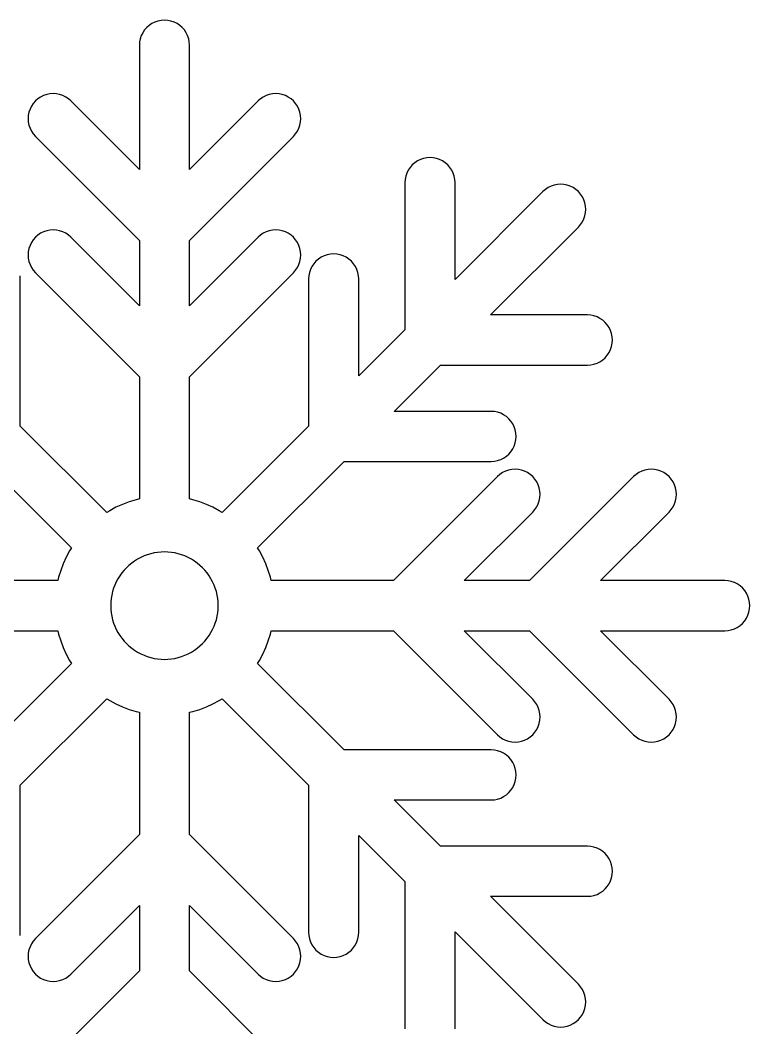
# Model space of a CAD drawing. Extents: x 0 to 210, y 0 to 297.
# Drawn here: x 50.2 to 90.3, y 88.7 to 144 of the extents above; entities that cross this region are included whole.
import ezdxf

# ---------------------------------------------------------------- set-up
doc = ezdxf.new("R2010")
doc.units = 0
doc.layers.add('Layer_1', color=7, linetype='CONTINUOUS')

msp = doc.modelspace()

# ---------------------------------------------------------------- linework, layer by layer
at = {"layer": 'Layer_1', "color": 7}
for p, q in [((57.435498, 143.859895), (57.28584, 143.759895)), ((57.59692, 143.939594), (57.435498, 143.859895)), ((57.767361, 143.997396), (57.59692, 143.939594)), ((57.94389, 144.032496), (57.767361, 143.997396)), ((58.123486, 144.044296), (57.94389, 144.032499)), ((58.303082, 144.032496), (58.123486, 144.044296)), ((58.479611, 143.997396), (58.303082, 144.032496)), ((58.650052, 143.939594), (58.479611, 143.997396)), ((58.811474, 143.859895), (58.650052, 143.939594)), ((58.961132, 143.759895), (58.811474, 143.859895)), ((56.931836, 143.356295), (56.852226, 143.194895)), ((57.031846, 143.505895), (56.931836, 143.356295)), ((57.150509, 143.641297), (57.031846, 143.505895)), ((57.28584, 143.759895), (57.150509, 143.641297)), ((59.096463, 143.641297), (58.961132, 143.759895)), ((59.215126, 143.505895), (59.096463, 143.641297)), ((59.315136, 143.356295), (59.215126, 143.505895)), ((59.394746, 143.194895), (59.315136, 143.356295)), ((56.759256, 142.847897), (56.747496, 142.668296)), ((56.794386, 143.024396), (56.759256, 142.847897)), ((56.852226, 143.194895), (56.794386, 143.024396)), ((59.452586, 143.024396), (59.394746, 143.194895)), ((59.487716, 142.847897), (59.452586, 143.024396)), ((59.499476, 142.668296), (59.487716, 142.847897)), ((56.747496, 142.668296), (56.747496, 135.842196)), ((59.499476, 135.842196), (59.499476, 142.668296)), ((51.831416, 139.996995), (51.654886, 139.961895)), ((52.011016, 140.008795), (51.831416, 139.996998)), ((52.190626, 139.996995), (52.011016, 140.008792)), ((52.367156, 139.961895), (52.190626, 139.996995)), ((64.056346, 139.996995), (63.879816, 139.961895)), ((64.235956, 140.008795), (64.056346, 139.996998)), ((64.415556, 139.996995), (64.235956, 140.008792)), ((64.592086, 139.961895), (64.415556, 139.996995)), ((50.919366, 139.470397), (50.819366, 139.320796)), ((51.038036, 139.605796), (50.919366, 139.470397)), ((51.173366, 139.724397), (51.038036, 139.605796)), ((51.323026, 139.824396), (51.173366, 139.724397)), ((51.484446, 139.903997), (51.323026, 139.824396)), ((51.654886, 139.961895), (51.484446, 139.903997)), ((52.537596, 139.903997), (52.367156, 139.961895)), ((52.699016, 139.824396), (52.537596, 139.903997)), ((52.848676, 139.724397), (52.699016, 139.824396)), ((52.984006, 139.605796), (52.848676, 139.724397)), ((56.747496, 135.842196), (52.984006, 139.605796)), ((63.262966, 139.605796), (59.499476, 135.842196)), ((63.398296, 139.724397), (63.262966, 139.605796)), ((63.547956, 139.824396), (63.398296, 139.724397)), ((63.709376, 139.903997), (63.547956, 139.824396)), ((63.879816, 139.961895), (63.709376, 139.903997)), ((64.762526, 139.903997), (64.592086, 139.961895)), ((64.923946, 139.824396), (64.762526, 139.903997)), ((65.073606, 139.724397), (64.923946, 139.824396)), ((65.208936, 139.605796), (65.073606, 139.724397)), ((65.327606, 139.470397), (65.208936, 139.605796)), ((65.427606, 139.320796), (65.327606, 139.470397)), ((50.681916, 138.988897), (50.646786, 138.812396)), ((50.739756, 139.159295), (50.681916, 138.988897)), ((50.819366, 139.320796), (50.739756, 139.159295)), ((65.507216, 139.159295), (65.427606, 139.320796)), ((65.565056, 138.988897), (65.507216, 139.159295)), ((65.600186, 138.812396), (65.565056, 138.988897)), ((50.646786, 138.812396), (50.635026, 138.632795)), ((50.635026, 138.632795), (50.646786, 138.453197)), ((50.646786, 138.453197), (50.681916, 138.276597)), ((65.565056, 138.276597), (65.600186, 138.453197)), ((65.611946, 138.632795), (65.600186, 138.812396)), ((65.600186, 138.453197), (65.611946, 138.632795)), ((50.681916, 138.276597), (50.739756, 138.106196)), ((50.739756, 138.106196), (50.819366, 137.944796)), ((50.819366, 137.944796), (50.919366, 137.795094)), ((50.919366, 137.795094), (51.038036, 137.659794)), ((65.208936, 137.659794), (65.327606, 137.795094)), ((65.327606, 137.795094), (65.427606, 137.944796)), ((65.427606, 137.944796), (65.507216, 138.106196)), ((65.507216, 138.106196), (65.565056, 138.276597)), ((51.038036, 137.659794), (56.747496, 131.950295)), ((59.499476, 131.950295), (65.208936, 137.659794)), ((71.868386, 136.215996), (71.732986, 136.097296)), ((72.017986, 136.315996), (71.868386, 136.215996)), ((72.179386, 136.395597), (72.017986, 136.315996)), ((72.349886, 136.453495), (72.179386, 136.395597)), ((72.526386, 136.488595), (72.349886, 136.453495)), ((72.705986, 136.500397), (72.526386, 136.4886)), ((72.885586, 136.488595), (72.705986, 136.500392)), ((73.062086, 136.453495), (72.885586, 136.488595)), ((73.232586, 136.395597), (73.062086, 136.453495)), ((73.393986, 136.315996), (73.232586, 136.395597)), ((73.543686, 136.215996), (73.393986, 136.315996)), ((73.678986, 136.097296), (73.543686, 136.215996)), ((71.434686, 135.650897), (71.376886, 135.480497)), ((71.514386, 135.812396), (71.434686, 135.650897)), ((71.614386, 135.961996), (71.514386, 135.812396)), ((71.732986, 136.097296), (71.614386, 135.961996)), ((73.797686, 135.961996), (73.678986, 136.097296)), ((73.897686, 135.812396), (73.797686, 135.961996)), ((73.977286, 135.650897), (73.897686, 135.812396)), ((74.035086, 135.480497), (73.977286, 135.650897)), ((71.341786, 135.303995), (71.329986, 135.124395)), ((71.329986, 135.124395), (71.329986, 127.049997)), ((71.376886, 135.480497), (71.341786, 135.303995)), ((74.070186, 135.303995), (74.035086, 135.480497)), ((74.081986, 135.124395), (74.070186, 135.303995)), ((74.081986, 129.801997), (74.081986, 135.124395)), ((79.702086, 135.019995), (79.525586, 134.984796)), ((79.881686, 135.031696), (79.702086, 135.019984)), ((80.061286, 135.019995), (79.881686, 135.031707)), ((80.237886, 134.984796), (80.061286, 135.019995)), ((78.908786, 134.628697), (74.081986, 129.801997)), ((79.044086, 134.747396), (78.908786, 134.628697)), ((79.193686, 134.847396), (79.044086, 134.747396)), ((79.355186, 134.926997), (79.193686, 134.847396)), ((79.525586, 134.984796), (79.355186, 134.926997)), ((80.408286, 134.926997), (80.237886, 134.984796)), ((80.569686, 134.847396), (80.408286, 134.926997)), ((80.719386, 134.747396), (80.569686, 134.847396)), ((80.854686, 134.628697), (80.719386, 134.747396)), ((80.973386, 134.493396), (80.854686, 134.628697)), ((81.073386, 134.343694), (80.973386, 134.493396)), ((81.152986, 134.182297), (81.073386, 134.343694)), ((81.210786, 134.011897), (81.152986, 134.182297)), ((81.245986, 133.835297), (81.210786, 134.011897)), ((81.210786, 133.299596), (81.245986, 133.476095)), ((81.257686, 133.655696), (81.245985, 133.835297)), ((81.245986, 133.476095), (81.257687, 133.655696)), ((80.854686, 132.682797), (80.973386, 132.818097)), ((80.973386, 132.818097), (81.073386, 132.967695)), ((81.073386, 132.967695), (81.152986, 133.129196)), ((81.152986, 133.129196), (81.210786, 133.299596)), ((51.173366, 132.242395), (51.038036, 132.123695)), ((51.323026, 132.342395), (51.173366, 132.242395)), ((51.484446, 132.421995), (51.323026, 132.342395)), ((51.654886, 132.479896), (51.484446, 132.421995)), ((51.831416, 132.514996), (51.654886, 132.479896)), ((52.011016, 132.526796), (51.831416, 132.514999)), ((52.190626, 132.514996), (52.011016, 132.526793)), ((52.367156, 132.479896), (52.190626, 132.514996)), ((52.537596, 132.421995), (52.367156, 132.479896)), ((52.699016, 132.342395), (52.537596, 132.421995)), ((52.848676, 132.242395), (52.699016, 132.342395)), ((52.984006, 132.123695), (52.848676, 132.242395)), ((63.398296, 132.242395), (63.262966, 132.123695)), ((63.547956, 132.342395), (63.398296, 132.242395)), ((63.709376, 132.421995), (63.547956, 132.342395)), ((63.879816, 132.479896), (63.709376, 132.421995)), ((64.056346, 132.514996), (63.879816, 132.479896)), ((64.235956, 132.526796), (64.056346, 132.514999)), ((64.415556, 132.514996), (64.235956, 132.526793)), ((64.592086, 132.479896), (64.415556, 132.514996)), ((64.762526, 132.421995), (64.592086, 132.479896)), ((64.923946, 132.342395), (64.762526, 132.421995)), ((65.073606, 132.242395), (64.923946, 132.342395)), ((65.208936, 132.123695), (65.073606, 132.242395)), ((76.027986, 127.855995), (80.854686, 132.682797)), ((50.819366, 131.838794), (50.739756, 131.677296)), ((50.919366, 131.988395), (50.819366, 131.838794)), ((51.038036, 132.123695), (50.919366, 131.988395)), ((56.747496, 128.360296), (52.984006, 132.123695)), ((56.747496, 131.950295), (56.747496, 128.360296)), ((63.262966, 132.123695), (59.499476, 128.360296)), ((59.499476, 128.360296), (59.499476, 131.950295)), ((65.327606, 131.988395), (65.208936, 132.123695)), ((65.427606, 131.838794), (65.327606, 131.988395)), ((65.507216, 131.677296), (65.427606, 131.838794)), ((50.646786, 131.330397), (50.635026, 131.150796)), ((50.635026, 131.150796), (50.646786, 130.971195)), ((50.681916, 131.506895), (50.646786, 131.330397)), ((50.739756, 131.677296), (50.681916, 131.506895)), ((65.565056, 131.506895), (65.507216, 131.677296)), ((65.600186, 131.330397), (65.565056, 131.506895)), ((65.611946, 131.150796), (65.600186, 131.330397)), ((65.600186, 130.971195), (65.611946, 131.150796)), ((67.059296, 131.162895), (66.888856, 131.105096)), ((67.235826, 131.197995), (67.059296, 131.162895)), ((67.415436, 131.209795), (67.235826, 131.197998)), ((67.595026, 131.197995), (67.415436, 131.209792)), ((67.771556, 131.162895), (67.595026, 131.197995)), ((67.941996, 131.105096), (67.771556, 131.162895)), ((50.646786, 130.971195), (50.681916, 130.794595)), ((50.681916, 130.794595), (50.739756, 130.624195)), ((50.739756, 130.624195), (50.819366, 130.462795)), ((65.427606, 130.462795), (65.507216, 130.624195)), ((65.507216, 130.624195), (65.565056, 130.794595)), ((65.565056, 130.794595), (65.600186, 130.971195)), ((66.323776, 130.671396), (66.223786, 130.521796)), ((66.442456, 130.806795), (66.323776, 130.671396)), ((66.577766, 130.925396), (66.442456, 130.806795)), ((66.727426, 131.025396), (66.577766, 130.925396)), ((66.888856, 131.105096), (66.727426, 131.025396)), ((68.103416, 131.025396), (67.941996, 131.105096)), ((68.253086, 130.925396), (68.103416, 131.025396)), ((68.388386, 130.806795), (68.253086, 130.925396)), ((68.507086, 130.671396), (68.388386, 130.806795)), ((68.607086, 130.521796), (68.507086, 130.671396)), ((50.819366, 130.462795), (50.919366, 130.313095)), ((50.919366, 130.313095), (51.038036, 130.177795)), ((51.038036, 130.177795), (56.747496, 124.468296)), ((59.499476, 124.468296), (65.208936, 130.177795)), ((65.208936, 130.177795), (65.327606, 130.313095)), ((65.327606, 130.313095), (65.427606, 130.462795)), ((66.086316, 130.189897), (66.051206, 130.013395)), ((66.144176, 130.360396), (66.086316, 130.189897)), ((66.223786, 130.521796), (66.144176, 130.360396)), ((68.686686, 130.360396), (68.607086, 130.521796)), ((68.744486, 130.189897), (68.686686, 130.360396)), ((68.779686, 130.013395), (68.744486, 130.189897)), ((50.207546, 129.833795), (50.195766, 130.013395)), ((50.207546, 121.759386), (50.207546, 129.833795)), ((66.051206, 130.013395), (66.039426, 129.833795)), ((66.039426, 129.833795), (66.039426, 121.759386)), ((68.791386, 129.833795), (68.779685, 130.013395)), ((68.791386, 124.511391), (68.791386, 129.833795)), ((81.350386, 127.855995), (76.027986, 127.855995)), ((81.529986, 127.844196), (81.350386, 127.855993)), ((81.706486, 127.809096), (81.529986, 127.844196)), ((81.876886, 127.751297), (81.706486, 127.809096)), ((82.038386, 127.671696), (81.876886, 127.751297)), ((82.187986, 127.571696), (82.038386, 127.671696)), ((82.323286, 127.452996), (82.187986, 127.571696)), ((82.441986, 127.317696), (82.323286, 127.452996)), ((82.541986, 127.167997), (82.441986, 127.317696)), ((71.329986, 127.049997), (68.791386, 124.511391)), ((82.621586, 127.006597), (82.541986, 127.167997)), ((82.679486, 126.836095), (82.621586, 127.006597)), ((82.714586, 126.659582), (82.679486, 126.836095)), ((82.679486, 126.123896), (82.714586, 126.300398)), ((82.726386, 126.480004), (82.714586, 126.659582)), ((82.714586, 126.300398), (82.726386, 126.480004)), ((82.323286, 125.506987), (82.441986, 125.642397)), ((82.441986, 125.642397), (82.541986, 125.792003)), ((82.541986, 125.792003), (82.621586, 125.953406)), ((82.621586, 125.953406), (82.679486, 126.123896)), ((70.737386, 122.565384), (73.275986, 125.104001)), ((73.275986, 125.104001), (81.350386, 125.104001)), ((81.350386, 125.104001), (81.529986, 125.115855)), ((81.529986, 125.115798), (81.706486, 125.150907)), ((81.706486, 125.150907), (81.876886, 125.208706)), ((81.876886, 125.208706), (82.038386, 125.288405)), ((82.038386, 125.288405), (82.187986, 125.388397)), ((82.187986, 125.388397), (82.323286, 125.506987)), ((56.747496, 124.468296), (56.747496, 117.754822)), ((59.499476, 117.754822), (59.499476, 124.468296)), ((76.059786, 122.565384), (70.737386, 122.565384)), ((76.239386, 122.5537), (76.059786, 122.565271)), ((76.415886, 122.518507), (76.239386, 122.5537)), ((76.586386, 122.460708), (76.415886, 122.518507)), ((76.747786, 122.381093), (76.586386, 122.460708)), ((76.897386, 122.281102), (76.747786, 122.381093)), ((77.032786, 122.162399), (76.897386, 122.281102)), ((54.954706, 117.012239), (50.207546, 121.759386)), ((66.039426, 121.759386), (61.292266, 117.012239)), ((77.151386, 122.027102), (77.032786, 122.162399)), ((77.251386, 121.877439), (77.151386, 122.027102)), ((77.331086, 121.716008), (77.251386, 121.877439)), ((77.388886, 121.545574), (77.331086, 121.716008)), ((77.423986, 121.369044), (77.388886, 121.545574)), ((77.435786, 121.189438), (77.423986, 121.369044)), ((77.423986, 121.009832), (77.435786, 121.189438)), ((77.251386, 120.501437), (77.331086, 120.662868)), ((77.331086, 120.662868), (77.388886, 120.833302)), ((77.388886, 120.833302), (77.423986, 121.009832)), ((76.747786, 119.997783), (76.897386, 120.097774)), ((76.897386, 120.097774), (77.032786, 120.216477)), ((77.032786, 120.216477), (77.151386, 120.351774)), ((77.151386, 120.351774), (77.251386, 120.501437)), ((48.261596, 119.813435), (53.008756, 115.066288)), ((63.238216, 115.066288), (67.985376, 119.813435)), ((67.985376, 119.813435), (76.059786, 119.813435)), ((76.059786, 119.813435), (76.239386, 119.825289)), ((76.239386, 119.825204), (76.415886, 119.860313)), ((76.415886, 119.860313), (76.586386, 119.918196)), ((76.586386, 119.918196), (76.747786, 119.997783)), ((76.403786, 118.98294), (70.694286, 113.273472)), ((76.539086, 119.101615), (76.403786, 118.98294)), ((76.688786, 119.201606), (76.539086, 119.101615)), ((76.850186, 119.281221), (76.688786, 119.201606)), ((77.020586, 119.339076), (76.850186, 119.281221)), ((77.197186, 119.374185), (77.020586, 119.339076)), ((77.376786, 119.385953), (77.197186, 119.3741)), ((77.556386, 119.374185), (77.376786, 119.386038)), ((77.732886, 119.339076), (77.556386, 119.374185)), ((77.903286, 119.281221), (77.732886, 119.339076)), ((78.064786, 119.201606), (77.903286, 119.281221)), ((78.214386, 119.101615), (78.064786, 119.201606)), ((83.885786, 118.98294), (78.176286, 113.273472)), ((78.349686, 118.98294), (78.214386, 119.101615)), ((78.468386, 118.847615), (78.349686, 118.98294)), ((84.021086, 119.101615), (83.885786, 118.98294)), ((84.170786, 119.201606), (84.021086, 119.101615)), ((84.332186, 119.281221), (84.170786, 119.201606)), ((84.502586, 119.339076), (84.332186, 119.281221)), ((84.679186, 119.374185), (84.502586, 119.339076)), ((84.858786, 119.385953), (84.679186, 119.374185)), ((85.038386, 119.374185), (84.858786, 119.386038)), ((85.214886, 119.339076), (85.038386, 119.374185)), ((85.385286, 119.281221), (85.214886, 119.339076)), ((85.546786, 119.201606), (85.385286, 119.281221)), ((85.696386, 119.101615), (85.546786, 119.201606)), ((85.831786, 118.98294), (85.696386, 119.101615)), ((85.950386, 118.847615), (85.831786, 118.98294)), ((78.568386, 118.697952), (78.468386, 118.847615)), ((78.647986, 118.536549), (78.568386, 118.697952)), ((78.705886, 118.366087), (78.647986, 118.536549)), ((86.050386, 118.697952), (85.950386, 118.847615)), ((86.129986, 118.536549), (86.050386, 118.697952)), ((86.187886, 118.366087), (86.129986, 118.536549)), ((78.740986, 118.189557), (78.705886, 118.366087)), ((78.752786, 118.009979), (78.740986, 118.189557)), ((78.740986, 117.830345), (78.752786, 118.009979)), ((86.222986, 118.189557), (86.187886, 118.366087)), ((86.234786, 118.009979), (86.222986, 118.189557)), ((86.222986, 117.830345), (86.234786, 118.009979)), ((55.460916, 117.296662), (55.113496, 117.11096)), ((55.819746, 117.459251), (55.460916, 117.296662)), ((56.188426, 117.598019), (55.819746, 117.459251)), ((56.565396, 117.712376), (56.188426, 117.598019)), ((56.747496, 117.754822), (56.565396, 117.712376)), ((59.681576, 117.712376), (59.499476, 117.754822)), ((60.058546, 117.598019), (59.681576, 117.712376)), ((60.427226, 117.459251), (60.058546, 117.598019)), ((60.786056, 117.296662), (60.427226, 117.459251)), ((61.133476, 117.11096), (60.786056, 117.296662)), ((78.468386, 117.172315), (78.568386, 117.321978)), ((78.568386, 117.321978), (78.647986, 117.483381)), ((78.647986, 117.483381), (78.705886, 117.653815)), ((78.705886, 117.653815), (78.740986, 117.830345)), ((85.950386, 117.172315), (86.050386, 117.321978)), ((86.050386, 117.321978), (86.129986, 117.483381)), ((86.129986, 117.483381), (86.187886, 117.653815)), ((86.187886, 117.653815), (86.222986, 117.830345)), ((55.113496, 117.11096), (54.954706, 117.012239)), ((61.292266, 117.012239), (61.133476, 117.11096)), ((74.586286, 113.273472), (78.349686, 117.03699)), ((78.349686, 117.03699), (78.468386, 117.172315)), ((82.068186, 113.273472), (85.831786, 117.03699)), ((85.831786, 117.03699), (85.950386, 117.172315)), ((52.724316, 114.560066), (52.561736, 114.201249)), ((52.910016, 114.907482), (52.724316, 114.560066)), ((53.008756, 115.066288), (52.910016, 114.907482)), ((63.336956, 114.907482), (63.238216, 115.066288)), ((63.522656, 114.560066), (63.336956, 114.907482)), ((63.685236, 114.201249), (63.522656, 114.560066)), ((52.561736, 114.201249), (52.422966, 113.832554)), ((63.824006, 113.832554), (63.685236, 114.201249)), ((52.308616, 113.45559), (52.266156, 113.273472)), ((52.422966, 113.832554), (52.308616, 113.45559)), ((63.938356, 113.45559), (63.824006, 113.832554)), ((63.980816, 113.273472), (63.938356, 113.45559)), ((52.266156, 113.273472), (45.552686, 113.273472)), ((70.694286, 113.273472), (63.980816, 113.273472)), ((78.176286, 113.273472), (74.586286, 113.273472)), ((88.894285, 113.273472), (82.068186, 113.273472)), ((89.073886, 113.261731), (88.894285, 113.273585)), ((89.250385, 113.226595), (89.073886, 113.261731)), ((89.420886, 113.168767), (89.250385, 113.226595)), ((89.582286, 113.089152), (89.420886, 113.168767)), ((89.731887, 112.989133), (89.582286, 113.089152)), ((89.867286, 112.870487), (89.731887, 112.989133)), ((89.985887, 112.735133), (89.867286, 112.870487)), ((90.085886, 112.58547), (89.985887, 112.735133)), ((90.165586, 112.424067), (90.085886, 112.58547)), ((90.223385, 112.253633), (90.165586, 112.424067)), ((61.073486, 111.897497), (61.073486, 111.897497)), ((90.258485, 112.077103), (90.223385, 112.253633)), ((90.258485, 111.717891), (90.270282, 111.897497)), ((90.270285, 111.897497), (90.258488, 112.077103)), ((89.985887, 111.059862), (90.085886, 111.209496)), ((90.085886, 111.209496), (90.165586, 111.370927)), ((90.165586, 111.370927), (90.223385, 111.541361)), ((90.223385, 111.541361), (90.258485, 111.717891)), ((89.420886, 110.626227), (89.582286, 110.705842)), ((89.582286, 110.705842), (89.731887, 110.805862)), ((89.731887, 110.805862), (89.867286, 110.924508)), ((89.867286, 110.924508), (89.985887, 111.059862)), ((45.552686, 110.521495), (52.266156, 110.521495)), ((52.266156, 110.521495), (52.308616, 110.339405)), ((52.308616, 110.339405), (52.422966, 109.962441)), ((63.824006, 109.962441), (63.938356, 110.339405)), ((63.938356, 110.339405), (63.980816, 110.521495)), ((63.980816, 110.521495), (70.694286, 110.521495)), ((70.694286, 110.521495), (76.403786, 104.812054)), ((78.349686, 106.758005), (74.586286, 110.521495)), ((74.586286, 110.521495), (78.176286, 110.521495)), ((78.176286, 110.521495), (83.885786, 104.812054)), ((85.831786, 106.758005), (82.068186, 110.521495)), ((82.068186, 110.521495), (88.894285, 110.521495)), ((88.894285, 110.521495), (89.073886, 110.533348)), ((89.073886, 110.533263), (89.250385, 110.5684)), ((89.250385, 110.5684), (89.420886, 110.626227)), ((52.422966, 109.962441), (52.561736, 109.593745)), ((52.561736, 109.593745), (52.724316, 109.234928)), ((63.522656, 109.234928), (63.685236, 109.593745)), ((63.685236, 109.593745), (63.824006, 109.962441)), ((52.724316, 109.234928), (52.910016, 108.887513)), ((63.336956, 108.887513), (63.522656, 109.234928)), ((53.008756, 108.728706), (48.261596, 103.981559)), ((52.910016, 108.887513), (53.008756, 108.728706)), ((63.238216, 108.728706), (63.336956, 108.887513)), ((67.985376, 103.981559), (63.238216, 108.728706)), ((50.207546, 102.035609), (54.954706, 106.782756)), ((54.954706, 106.782756), (55.113496, 106.684034)), ((61.133476, 106.684034), (61.292266, 106.782756)), ((61.292266, 106.782756), (66.039426, 102.035609)), ((55.113496, 106.684034), (55.460916, 106.498332)), ((55.460916, 106.498332), (55.819746, 106.335744)), ((55.819746, 106.335744), (56.188426, 106.196975)), ((60.058546, 106.196975), (60.427226, 106.335744)), ((60.427226, 106.335744), (60.786056, 106.498332)), ((60.786056, 106.498332), (61.133476, 106.684034)), ((78.468386, 106.622679), (78.349686, 106.758005)), ((78.568386, 106.473017), (78.468386, 106.622679)), ((78.647986, 106.311614), (78.568386, 106.473017)), ((78.705886, 106.141152), (78.647986, 106.311614)), ((85.950386, 106.622679), (85.831786, 106.758005)), ((86.050386, 106.473017), (85.950386, 106.622679)), ((86.129986, 106.311614), (86.050386, 106.473017)), ((86.187886, 106.141152), (86.129986, 106.311614)), ((56.188426, 106.196975), (56.565396, 106.082619)), ((56.565396, 106.082619), (56.747496, 106.040173)), ((56.747496, 106.040173), (56.747496, 99.326699)), ((59.499476, 106.040173), (59.681576, 106.082619)), ((59.499476, 99.326699), (59.499476, 106.040173)), ((59.681576, 106.082619), (60.058546, 106.196975)), ((78.740986, 105.964622), (78.705886, 106.141152)), ((78.752786, 105.785015), (78.740986, 105.964622)), ((78.740986, 105.605437), (78.752786, 105.785015)), ((86.222986, 105.964622), (86.187886, 106.141152)), ((86.234786, 105.785015), (86.222986, 105.964622)), ((86.222986, 105.605437), (86.234786, 105.785015)), ((78.568386, 105.097042), (78.647986, 105.258445)), ((78.647986, 105.258445), (78.705886, 105.428907)), ((78.705886, 105.428907), (78.740986, 105.605437)), ((86.050386, 105.097042), (86.129986, 105.258445)), ((86.129986, 105.258445), (86.187886, 105.428907)), ((86.187886, 105.428907), (86.222986, 105.605437)), ((76.403786, 104.812054), (76.539086, 104.69338)), ((76.539086, 104.69338), (76.688786, 104.593389)), ((76.688786, 104.593389), (76.850186, 104.513774)), ((77.903286, 104.513774), (78.064786, 104.593389)), ((78.064786, 104.593389), (78.214386, 104.69338)), ((78.214386, 104.69338), (78.349686, 104.812054)), ((78.349686, 104.812054), (78.468386, 104.94738)), ((78.468386, 104.94738), (78.568386, 105.097042)), ((83.885786, 104.812054), (84.021086, 104.69338)), ((84.021086, 104.69338), (84.170786, 104.593389)), ((84.170786, 104.593389), (84.332186, 104.513774)), ((85.385286, 104.513774), (85.546786, 104.593389)), ((85.546786, 104.593389), (85.696386, 104.69338)), ((85.696386, 104.69338), (85.831786, 104.812054)), ((85.831786, 104.812054), (85.950386, 104.94738)), ((85.950386, 104.94738), (86.050386, 105.097042)), ((76.850186, 104.513774), (77.020586, 104.455918)), ((77.020586, 104.455918), (77.197186, 104.42081)), ((77.197186, 104.42081), (77.376786, 104.408956)), ((77.376786, 104.409041), (77.556386, 104.420894)), ((77.556386, 104.42081), (77.732886, 104.455918)), ((77.732886, 104.455918), (77.903286, 104.513774)), ((84.332186, 104.513774), (84.502586, 104.455918)), ((84.502586, 104.455918), (84.679186, 104.42081)), ((84.679186, 104.42081), (84.858786, 104.408956)), ((84.858786, 104.409041), (85.038386, 104.420894)), ((85.038386, 104.42081), (85.214886, 104.455918)), ((85.214886, 104.455918), (85.385286, 104.513774)), ((76.059786, 103.981559), (67.985376, 103.981559)), ((76.239386, 103.969762), (76.059786, 103.981615)), ((76.415886, 103.934654), (76.239386, 103.969762)), ((76.586386, 103.876798), (76.415886, 103.934654)), ((76.747786, 103.797183), (76.586386, 103.876798)), ((76.897386, 103.697192), (76.747786, 103.797183)), ((77.032786, 103.578517), (76.897386, 103.697192)), ((77.151386, 103.44322), (77.032786, 103.578517)), ((77.251386, 103.293558), (77.151386, 103.44322)), ((77.331086, 103.132127), (77.251386, 103.293558)), ((77.388886, 102.961693), (77.331086, 103.132127)), ((77.423986, 102.785163), (77.388886, 102.961693)), ((77.388886, 102.24942), (77.423986, 102.42595)), ((77.435786, 102.605556), (77.423986, 102.785163)), ((77.423986, 102.42595), (77.435786, 102.605556)), ((50.207546, 93.961203), (50.207546, 102.035609)), ((66.039426, 102.035609), (66.039426, 93.961203)), ((77.151386, 101.767893), (77.251386, 101.917555)), ((77.251386, 101.917555), (77.331086, 102.078986)), ((77.331086, 102.078986), (77.388886, 102.24942)), ((76.239386, 101.241294), (76.415886, 101.276487)), ((76.415886, 101.276487), (76.586386, 101.334286)), ((76.586386, 101.334286), (76.747786, 101.413901)), ((76.747786, 101.413901), (76.897386, 101.513893)), ((76.897386, 101.513893), (77.032786, 101.632595)), ((77.032786, 101.632595), (77.151386, 101.767893)), ((73.275986, 98.690993), (70.737386, 101.229582)), ((70.737386, 101.229582), (76.059786, 101.229582)), ((76.059786, 101.229582), (76.239386, 101.241435)), ((56.747496, 99.326699), (51.038036, 93.617202)), ((65.208936, 93.617202), (59.499476, 99.326699)), ((68.791386, 93.961203), (68.791386, 99.283603)), ((68.791386, 99.283603), (71.329986, 96.744986)), ((81.350386, 98.690993), (73.275986, 98.690993)), ((81.529986, 98.679196), (81.350386, 98.691049)), ((81.706486, 98.644088), (81.529986, 98.679196)), ((81.876886, 98.586289), (81.706486, 98.644088)), ((82.038386, 98.506589), (81.876886, 98.586289)), ((82.187986, 98.406598), (82.038386, 98.506589)), ((82.323286, 98.288008), (82.187986, 98.406598)), ((82.441986, 98.152598), (82.323286, 98.288008)), ((82.541986, 98.002992), (82.441986, 98.152598)), ((82.621586, 97.841589), (82.541986, 98.002992)), ((82.679486, 97.671098), (82.621586, 97.841589)), ((82.714586, 97.494597), (82.679486, 97.671098)), ((82.726386, 97.31499), (82.714586, 97.494597)), ((82.621586, 96.788392), (82.679486, 96.958882)), ((82.679486, 96.958882), (82.714586, 97.135384)), ((82.714586, 97.135384), (82.726386, 97.31499)), ((71.329986, 96.744986), (71.329986, 88.670608)), ((82.187986, 96.223298), (82.323286, 96.342001)), ((82.323286, 96.342001), (82.441986, 96.477298)), ((82.441986, 96.477298), (82.541986, 96.626989)), ((82.541986, 96.626989), (82.621586, 96.788392)), ((80.854686, 91.112197), (76.027986, 95.938988)), ((76.027986, 95.938988), (81.350386, 95.938988)), ((81.350386, 95.938988), (81.529986, 95.950841)), ((81.529986, 95.950785), (81.706486, 95.985893)), ((81.706486, 95.985893), (81.876886, 96.043692)), ((81.876886, 96.043692), (82.038386, 96.123307)), ((82.038386, 96.123307), (82.187986, 96.223298)), ((52.984006, 91.671308), (56.747496, 95.434685)), ((56.747496, 95.434685), (56.747496, 91.844705)), ((59.499476, 91.844705), (59.499476, 95.434685)), ((59.499476, 95.434685), (63.262966, 91.671308)), ((50.195766, 93.781596), (50.207546, 93.961203)), ((51.038036, 93.617202), (50.919366, 93.481905)), ((65.327606, 93.481905), (65.208936, 93.617202)), ((66.039426, 93.961203), (66.051206, 93.781596)), ((66.051206, 93.781596), (66.086316, 93.605095)), ((66.086316, 93.605095), (66.144176, 93.434604)), ((68.686686, 93.434604), (68.744486, 93.605095)), ((68.744486, 93.605095), (68.779686, 93.781596)), ((68.779686, 93.781596), (68.791387, 93.961203)), ((74.081986, 88.670608), (74.081986, 93.993009)), ((74.081986, 93.993009), (78.908786, 89.166303)), ((50.681916, 93.000405), (50.646786, 92.823791)), ((50.739756, 93.170783), (50.681916, 93.000405)), ((50.819366, 93.332186), (50.739756, 93.170783)), ((50.919366, 93.481905), (50.819366, 93.332186)), ((65.427606, 93.332186), (65.327606, 93.481905)), ((65.507216, 93.170783), (65.427606, 93.332186)), ((65.565056, 93.000405), (65.507216, 93.170783)), ((65.600186, 92.823791), (65.565056, 93.000405)), ((66.144176, 93.434604), (66.223786, 93.273201)), ((66.223786, 93.273201), (66.323776, 93.123595)), ((66.323776, 93.123595), (66.442456, 92.988185)), ((66.442456, 92.988185), (66.577766, 92.869595)), ((68.253086, 92.869595), (68.388386, 92.988185)), ((68.388386, 92.988185), (68.507086, 93.123595)), ((68.507086, 93.123595), (68.607086, 93.273201)), ((68.607086, 93.273201), (68.686686, 93.434604)), ((50.646786, 92.823791), (50.635026, 92.644184)), ((50.635026, 92.644184), (50.646786, 92.464606)), ((50.646786, 92.464606), (50.681916, 92.288105)), ((65.565056, 92.288105), (65.600186, 92.464606)), ((65.611946, 92.644184), (65.600186, 92.823791)), ((65.600186, 92.464606), (65.611946, 92.644184)), ((66.577766, 92.869595), (66.727426, 92.769604)), ((66.727426, 92.769604), (66.888856, 92.689904)), ((66.888856, 92.689904), (67.059296, 92.632105)), ((67.059296, 92.632105), (67.235826, 92.596997)), ((67.235826, 92.596997), (67.415436, 92.585143)), ((67.415436, 92.5852), (67.595026, 92.597053)), ((67.595026, 92.596997), (67.771556, 92.632105)), ((67.771556, 92.632105), (67.941996, 92.689904)), ((67.941996, 92.689904), (68.103416, 92.769604)), ((68.103416, 92.769604), (68.253086, 92.869595)), ((50.681916, 92.288105), (50.739756, 92.117699)), ((50.739756, 92.117699), (50.819366, 91.956183)), ((50.819366, 91.956183), (50.919366, 91.806605)), ((56.747496, 91.844705), (51.038036, 86.135209)), ((65.208936, 86.135209), (59.499476, 91.844705)), ((65.327606, 91.806605), (65.427606, 91.956183)), ((65.427606, 91.956183), (65.507216, 92.117699)), ((65.507216, 92.117699), (65.565056, 92.288105)), ((50.919366, 91.806605), (51.038036, 91.671308)), ((51.038036, 91.671308), (51.173366, 91.552605)), ((51.173366, 91.552605), (51.323026, 91.452586)), ((51.323026, 91.452586), (51.484446, 91.372999)), ((51.484446, 91.372999), (51.654886, 91.315087)), ((51.654886, 91.315087), (51.831416, 91.280007)), ((52.190626, 91.280007), (52.367156, 91.315087)), ((52.367156, 91.315087), (52.537596, 91.372999)), ((52.537596, 91.372999), (52.699016, 91.452586)), ((52.699016, 91.452586), (52.848676, 91.552605)), ((52.848676, 91.552605), (52.984006, 91.671308)), ((63.262966, 91.671308), (63.398296, 91.552605)), ((63.398296, 91.552605), (63.547956, 91.452586)), ((63.547956, 91.452586), (63.709376, 91.372999)), ((63.709376, 91.372999), (63.879816, 91.315087)), ((63.879816, 91.315087), (64.056346, 91.280007)), ((64.415556, 91.280007), (64.592086, 91.315087)), ((64.592086, 91.315087), (64.762526, 91.372999)), ((64.762526, 91.372999), (64.923946, 91.452586)), ((64.923946, 91.452586), (65.073606, 91.552605)), ((65.073606, 91.552605), (65.208936, 91.671308)), ((65.208936, 91.671308), (65.327606, 91.806605)), ((51.831416, 91.280007), (52.011016, 91.268153)), ((52.011016, 91.268182), (52.190626, 91.280035)), ((64.056346, 91.280007), (64.235956, 91.268153)), ((64.235956, 91.268182), (64.415556, 91.280035)), ((80.973386, 90.9769), (80.854686, 91.112197)), ((81.073386, 90.827294), (80.973386, 90.9769)), ((81.152986, 90.665807), (81.073386, 90.827294)), ((81.210786, 90.495401), (81.152986, 90.665807)), ((81.245986, 90.318899), (81.210786, 90.495401)), ((81.257686, 90.139293), (81.245985, 90.318899)), ((81.152986, 89.612694), (81.210786, 89.7831)), ((81.210786, 89.7831), (81.245986, 89.959687)), ((81.245986, 89.959687), (81.257687, 90.139293)), ((78.908786, 89.166303), (79.044086, 89.047601)), ((80.719386, 89.047601), (80.854686, 89.166303)), ((80.854686, 89.166303), (80.973386, 89.301601)), ((80.973386, 89.301601), (81.073386, 89.451291)), ((81.073386, 89.451291), (81.152986, 89.612694)), ((79.044086, 89.047601), (79.193686, 88.947609)), ((79.193686, 88.947609), (79.355186, 88.867995)), ((79.355186, 88.867995), (79.525586, 88.810195)), ((79.525586, 88.810195), (79.702086, 88.775002)), ((79.702086, 88.775002), (79.881686, 88.763149)), ((79.881686, 88.76329), (80.061286, 88.775143)), ((80.061286, 88.775002), (80.237886, 88.810195)), ((80.237886, 88.810195), (80.408286, 88.867995)), ((80.408286, 88.867995), (80.569686, 88.947609)), ((80.569686, 88.947609), (80.719386, 89.047601))]:
    msp.add_line(p, q, dxfattribs=at)
for points in [[(59.598486, 114.452272), (58.685753, 114.979239), (57.561219, 114.979239), (56.648486, 114.452272)], [(56.648486, 114.452272), (55.735753, 113.925305), (55.173486, 112.951431), (55.173486, 111.897497)], [(61.073486, 111.897497), (61.073486, 112.951431), (60.511219, 113.925305), (59.598486, 114.452272)], [(55.173486, 111.897497), (55.173486, 110.843564), (55.735753, 109.869689), (56.648486, 109.342722)], [(59.598486, 109.342722), (60.511219, 109.869689), (61.073486, 110.843564), (61.073486, 111.897497)], [(56.648486, 109.342722), (57.561219, 108.815755), (58.685753, 108.815755), (59.598486, 109.342722)]]:
    msp.add_open_spline(points, degree=3, dxfattribs=at)

doc.saveas('drawing.dxf')
